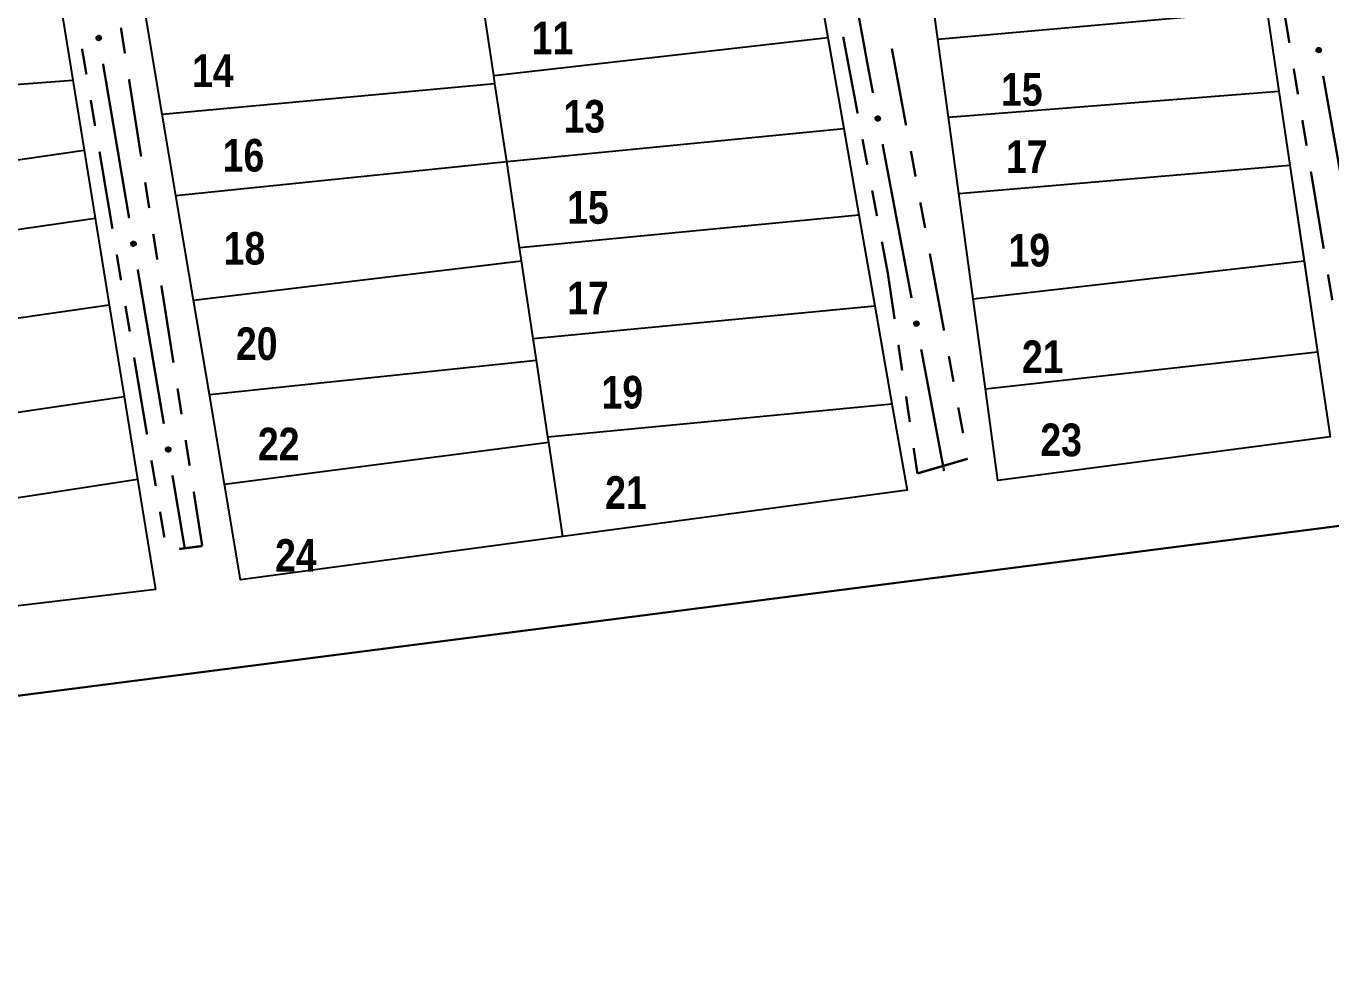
# Model space of a CAD drawing. Extents: x 204834 to 208707, y 4853033 to 4855981.
# Drawn here: x 205224.7 to 205324.8, y 4854901.4 to 4854972.9 of the extents above; entities that cross this region are included whole.
import ezdxf
from ezdxf.enums import TextEntityAlignment as Align

# ---------------------------------------------------------------- set-up
doc = ezdxf.new("R2010")
doc.units = 0
doc.header["$LTSCALE"] = 1.5
doc.header["$MEASUREMENT"] = 0
doc.linetypes.add('PHANTOMX2', pattern=[5, 2.5, -0.5, 0.5, -0.5, 0.5, -0.5])
for name, color, linetype in [('CD-MALHA-LOTES', 40, 'CONTINUOUS'), ('RU-QUADRAS', 6, 'CONTINUOUS'), ('SV-EIXO-RUA-N-PAV', 6, 'CONTINUOUS'), ('SV-RUA-NAO-PAV-S-GUIA-C-GUIA', 7, 'PHANTOMX2'), ('Th_NmrPort', 7, 'CONTINUOUS')]:
    doc.layers.add(name, color=color, linetype=linetype)
doc.styles.get("Standard").update_dxf_attribs({"font": 'swisscbo.ttf'})

msp = doc.modelspace()

# ---------------------------------------------------------------- linework, layer by layer
at = {"layer": 'CD-MALHA-LOTES', "linetype": 'Continuous', "flags": 128}
for points in [[(205284.88, 4854979.45), (205286.19, 4854971.98)], [(205294.63, 4854971.85), (205293.81, 4854977.88)], [(205227.07, 4854976.46), (205228.32, 4854968.72)], [(205260.59, 4854969.06), (205259.52, 4854976.2)], [(205235.18, 4854966.09), (205233.88, 4854973.9)], [(205294.63, 4854971.85), (205319.84, 4854974.11)], [(205319.84, 4854974.11), (205320.76, 4854967.86)], [(205260.59, 4854969.06), (205286.19, 4854971.98)], [(205286.19, 4854971.98), (205287.41, 4854965.01)], [(205295.44, 4854965.88), (205294.63, 4854971.85)], [(205260.68, 4854968.46), (205260.59, 4854969.06)], [(205204.18, 4854966.89), (205228.32, 4854968.72)], [(205228.32, 4854968.72), (205229.19, 4854963.35)], [(205235.18, 4854966.09), (205260.68, 4854968.46)], [(205261.58, 4854962.48), (205260.68, 4854968.46)], [(205295.44, 4854965.88), (205320.76, 4854967.86)], [(205320.76, 4854967.86), (205321.61, 4854962.19)], [(205236.23, 4854959.87), (205235.18, 4854966.09)], [(205261.58, 4854962.48), (205287.41, 4854965.01)], [(205287.41, 4854965.01), (205288.57, 4854958.37)], [(205296.24, 4854960.01), (205295.44, 4854965.88)], [(205205.26, 4854959.86), (205229.19, 4854963.35)], [(205229.19, 4854963.35), (205230.04, 4854958.12)], [(205236.23, 4854959.87), (205261.58, 4854962.48)], [(205262.56, 4854955.89), (205261.58, 4854962.48)], [(205296.24, 4854960.01), (205321.61, 4854962.19)], [(205321.61, 4854962.19), (205322.7, 4854954.85)], [(205297.34, 4854951.93), (205296.24, 4854960.01)], [(205237.57, 4854951.85), (205236.23, 4854959.87)], [(205206.07, 4854954.66), (205230.04, 4854958.12)], [(205230.04, 4854958.12), (205231.12, 4854951.47)], [(205262.56, 4854955.89), (205288.57, 4854958.37)], [(205288.57, 4854958.37), (205289.79, 4854951.41)], [(205262.72, 4854954.86), (205262.56, 4854955.89)], [(205237.57, 4854951.85), (205262.72, 4854954.86)], [(205263.61, 4854948.89), (205262.72, 4854954.86)], [(205297.34, 4854951.93), (205322.7, 4854954.85)], [(205322.7, 4854954.85), (205323.73, 4854947.87)], [(205298.27, 4854945.03), (205297.34, 4854951.93)], [(205207.09, 4854948.03), (205231.12, 4854951.47)], [(205231.12, 4854951.47), (205232.26, 4854944.46)], [(205238.79, 4854944.61), (205237.57, 4854951.85)], [(205263.61, 4854948.89), (205289.79, 4854951.41)], [(205289.79, 4854951.41), (205291.11, 4854943.89)], [(205263.86, 4854947.25), (205263.61, 4854948.89)], [(205238.79, 4854944.61), (205263.86, 4854947.25)], [(205264.74, 4854941.35), (205263.86, 4854947.25)], [(205298.27, 4854945.03), (205323.73, 4854947.87)], [(205323.73, 4854947.87), (205324.7, 4854941.37)], [(205299.22, 4854938), (205298.27, 4854945.03)], [(205208.19, 4854940.91), (205232.26, 4854944.46)], [(205232.26, 4854944.46), (205233.28, 4854938.12)], [(205239.94, 4854937.72), (205238.79, 4854944.61)], [(205264.74, 4854941.35), (205291.11, 4854943.89)], [(205291.11, 4854943.89), (205292.27, 4854937.27)], [(205380.76, 4854871.18), (205380.06, 4854941.57), (204916.06, 4854881.89)], [(205239.94, 4854937.72), (205264.8, 4854940.96)], [(205264.8, 4854940.96), (205264.74, 4854941.35)], [(205265.88, 4854933.72), (205264.8, 4854940.96)], [(205324.7, 4854941.37), (205299.22, 4854938)], [(205209.2, 4854934.4), (205233.28, 4854938.12)], [(205233.28, 4854938.12), (205234.66, 4854929.66)], [(205241.17, 4854930.39), (205239.94, 4854937.72)], [(205292.27, 4854937.27), (205265.88, 4854933.72)], [(205265.88, 4854933.72), (205241.17, 4854930.39)], [(205234.66, 4854929.66), (205210.38, 4854926.77)]]:
    msp.add_lwpolyline(points, dxfattribs=at)
at = {"layer": 'RU-QUADRAS', "linetype": 'Continuous'}
for points in [[(205224.65, 4854991.34), (205225.94, 4854983.41), (205227.07, 4854976.46), (205228.32, 4854968.72), (205229.19, 4854963.35), (205230.04, 4854958.12), (205231.12, 4854951.47), (205232.26, 4854944.46), (205233.28, 4854938.12), (205234.66, 4854929.66), (205210.38, 4854926.77)], [(205284.88, 4854979.45), (205286.19, 4854971.98), (205287.41, 4854965.01), (205288.57, 4854958.37), (205289.79, 4854951.41), (205291.11, 4854943.89), (205292.27, 4854937.27), (205265.88, 4854933.72), (205241.17, 4854930.39), (205239.94, 4854937.72), (205238.79, 4854944.61), (205237.57, 4854951.85), (205236.23, 4854959.87), (205235.18, 4854966.09), (205233.88, 4854973.9)], [(205319.84, 4854974.11), (205320.76, 4854967.86), (205321.61, 4854962.19), (205323.73, 4854947.87), (205324.7, 4854941.37), (205299.22, 4854938), (205298.27, 4854945.03), (205297.34, 4854951.93), (205296.24, 4854960.01), (205295.44, 4854965.88), (205294.63, 4854971.85), (205293.81, 4854977.88)], [(204916.06, 4854881.89), (205380.06, 4854941.57), (205380.76, 4854871.18)]]:
    msp.add_lwpolyline(points, dxfattribs=at)
at = {"layer": 'SV-EIXO-RUA-N-PAV', "const_width": 0.18}
for points in [[(205287.48, 4854979.53), (205289.1, 4854970.68)], [(205230.64, 4854969.97), (205232.64, 4854958.13)], [(205289.1, 4854970.68), (205289.25, 4854969.85)], [(205289.25, 4854969.85), (205289.65, 4854967.73)], [(205324.16, 4854969.04), (205326.25, 4854957.22)], [(205290.39, 4854963.8), (205292.61, 4854952)], [(205233.3, 4854954.19), (205235.3, 4854942.36)], [(205293.35, 4854948.07), (205295.01, 4854939.23)], [(205295.01, 4854939.23), (205295.1, 4854938.74)], [(205235.96, 4854938.41), (205236.79, 4854933.48)], [(205236.79, 4854933.48), (205236.92, 4854932.74)]]:
    msp.add_lwpolyline(points, dxfattribs=at)
at = {"layer": 'SV-EIXO-RUA-N-PAV'}
for points in [[(205230.39, 4854972.1), (205230.43, 4854972.07), (205230.46, 4854972.04), (205230.48, 4854972), (205230.48, 4854971.97), (205230.49, 4854971.94), (205230.48, 4854971.9), (205230.47, 4854971.86), (205230.44, 4854971.82), (205230.41, 4854971.79), (205230.37, 4854971.78), (205230.34, 4854971.77), (205230.3, 4854971.76), (205230.27, 4854971.77), (205230.23, 4854971.78), (205230.19, 4854971.81), (205230.16, 4854971.85), (205230.14, 4854971.88), (205230.14, 4854971.91), (205230.13, 4854971.95), (205230.14, 4854971.98), (205230.15, 4854972.02), (205230.18, 4854972.06), (205230.21, 4854972.09), (205230.25, 4854972.11), (205230.28, 4854972.11), (205230.32, 4854972.12), (205230.35, 4854972.12), (205230.39, 4854972.1)], [(205323.9, 4854971.17), (205323.94, 4854971.14), (205323.97, 4854971.11), (205323.98, 4854971.08), (205323.99, 4854971.04), (205323.99, 4854971.01), (205323.99, 4854970.97), (205323.98, 4854970.93), (205323.95, 4854970.89), (205323.91, 4854970.86), (205323.88, 4854970.85), (205323.85, 4854970.84), (205323.81, 4854970.83), (205323.78, 4854970.84), (205323.74, 4854970.85), (205323.7, 4854970.88), (205323.67, 4854970.91), (205323.65, 4854970.95), (205323.64, 4854970.98), (205323.64, 4854971.02), (205323.65, 4854971.05), (205323.66, 4854971.09), (205323.69, 4854971.13), (205323.72, 4854971.16), (205323.75, 4854971.18), (205323.79, 4854971.19), (205323.82, 4854971.19), (205323.86, 4854971.19), (205323.9, 4854971.17)], [(205290.1, 4854965.92), (205290.14, 4854965.9), (205290.17, 4854965.86), (205290.19, 4854965.83), (205290.2, 4854965.8), (205290.2, 4854965.76), (205290.19, 4854965.73), (205290.18, 4854965.69), (205290.15, 4854965.65), (205290.12, 4854965.62), (205290.09, 4854965.6), (205290.05, 4854965.59), (205290.02, 4854965.59), (205289.98, 4854965.59), (205289.94, 4854965.61), (205289.9, 4854965.63), (205289.87, 4854965.66), (205289.86, 4854965.7), (205289.85, 4854965.73), (205289.85, 4854965.77), (205289.85, 4854965.8), (205289.86, 4854965.84), (205289.89, 4854965.88), (205289.92, 4854965.91), (205289.95, 4854965.93), (205289.99, 4854965.94), (205290.02, 4854965.94), (205290.06, 4854965.94), (205290.1, 4854965.92)], [(205233.05, 4854956.32), (205233.09, 4854956.29), (205233.12, 4854956.26), (205233.14, 4854956.23), (205233.15, 4854956.19), (205233.15, 4854956.16), (205233.14, 4854956.12), (205233.13, 4854956.08), (205233.1, 4854956.04), (205233.07, 4854956.02), (205233.03, 4854956), (205233, 4854955.99), (205232.97, 4854955.99), (205232.93, 4854955.99), (205232.89, 4854956.01), (205232.85, 4854956.04), (205232.82, 4854956.07), (205232.81, 4854956.1), (205232.8, 4854956.14), (205232.79, 4854956.17), (205232.8, 4854956.21), (205232.81, 4854956.25), (205232.84, 4854956.29), (205232.87, 4854956.31), (205232.91, 4854956.33), (205232.94, 4854956.34), (205232.98, 4854956.34), (205233.01, 4854956.34), (205233.05, 4854956.32)], [(205293.06, 4854950.2), (205293.1, 4854950.17), (205293.13, 4854950.14), (205293.14, 4854950.11), (205293.15, 4854950.07), (205293.16, 4854950.04), (205293.15, 4854950), (205293.14, 4854949.96), (205293.11, 4854949.92), (205293.08, 4854949.89), (205293.05, 4854949.87), (205293.01, 4854949.86), (205292.98, 4854949.86), (205292.94, 4854949.87), (205292.9, 4854949.88), (205292.86, 4854949.91), (205292.83, 4854949.94), (205292.81, 4854949.97), (205292.81, 4854950.01), (205292.8, 4854950.04), (205292.81, 4854950.08), (205292.82, 4854950.12), (205292.85, 4854950.16), (205292.88, 4854950.19), (205292.91, 4854950.2), (205292.95, 4854950.21), (205292.98, 4854950.22), (205293.02, 4854950.21), (205293.06, 4854950.2)], [(205235.71, 4854940.54), (205235.76, 4854940.52), (205235.78, 4854940.48), (205235.8, 4854940.45), (205235.81, 4854940.42), (205235.81, 4854940.38), (205235.81, 4854940.35), (205235.79, 4854940.31), (205235.76, 4854940.27), (205235.73, 4854940.24), (205235.7, 4854940.22), (205235.66, 4854940.21), (205235.63, 4854940.21), (205235.59, 4854940.22), (205235.55, 4854940.23), (205235.51, 4854940.26), (205235.48, 4854940.29), (205235.47, 4854940.32), (205235.46, 4854940.36), (205235.46, 4854940.39), (205235.46, 4854940.43), (205235.48, 4854940.47), (205235.51, 4854940.51), (205235.54, 4854940.54), (205235.57, 4854940.55), (205235.6, 4854940.56), (205235.64, 4854940.56), (205235.68, 4854940.56), (205235.71, 4854940.54)]]:
    msp.add_lwpolyline(points, close=True, dxfattribs=at)
for points in [[(205230.13, 4854971.95), (205230.16, 4854971.85)], [(205230.14, 4854971.98), (205230.19, 4854971.81)], [(205230.14, 4854971.96), (205230.17, 4854971.84)], [(205230.15, 4854972.02), (205230.23, 4854971.78)], [(205230.15, 4854972), (205230.21, 4854971.81)], [(205230.17, 4854972.04), (205230.25, 4854971.78)], [(205230.18, 4854972.06), (205230.27, 4854971.77)], [(205230.2, 4854972.08), (205230.28, 4854971.77)], [(205230.21, 4854972.09), (205230.3, 4854971.76)], [(205230.23, 4854972.1), (205230.32, 4854971.77)], [(205230.25, 4854972.11), (205230.34, 4854971.77)], [(205230.26, 4854972.11), (205230.35, 4854971.77)], [(205230.28, 4854972.11), (205230.37, 4854971.78)], [(205230.3, 4854972.11), (205230.39, 4854971.79)], [(205230.32, 4854972.12), (205230.41, 4854971.79)], [(205230.33, 4854972.11), (205230.42, 4854971.81)], [(205230.35, 4854972.12), (205230.44, 4854971.82)], [(205230.37, 4854972.11), (205230.45, 4854971.84)], [(205230.39, 4854972.1), (205230.47, 4854971.86)], [(205230.41, 4854972.08), (205230.47, 4854971.89)], [(205230.43, 4854972.07), (205230.48, 4854971.9)], [(205230.45, 4854972.05), (205230.48, 4854971.93)], [(205230.46, 4854972.04), (205230.49, 4854971.94)], [(205323.64, 4854971.03), (205323.68, 4854970.91)], [(205323.64, 4854971.02), (205323.67, 4854970.91)], [(205323.65, 4854971.05), (205323.7, 4854970.88)], [(205323.66, 4854971.09), (205323.74, 4854970.85)], [(205323.66, 4854971.07), (205323.72, 4854970.88)], [(205323.68, 4854971.11), (205323.76, 4854970.85)], [(205323.69, 4854971.13), (205323.78, 4854970.84)], [(205323.7, 4854971.14), (205323.79, 4854970.84)], [(205323.72, 4854971.16), (205323.81, 4854970.83)], [(205323.74, 4854971.17), (205323.83, 4854970.84)], [(205323.75, 4854971.18), (205323.85, 4854970.84)], [(205323.77, 4854971.18), (205323.86, 4854970.84)], [(205323.79, 4854971.19), (205323.88, 4854970.85)], [(205323.81, 4854971.18), (205323.9, 4854970.86)], [(205323.82, 4854971.19), (205323.91, 4854970.86)], [(205323.84, 4854971.18), (205323.93, 4854970.88)], [(205323.86, 4854971.19), (205323.95, 4854970.89)], [(205323.88, 4854971.18), (205323.96, 4854970.92)], [(205323.9, 4854971.17), (205323.98, 4854970.93)], [(205323.92, 4854971.15), (205323.98, 4854970.96)], [(205323.94, 4854971.14), (205323.99, 4854970.97)], [(205323.96, 4854971.12), (205323.99, 4854971)], [(205323.97, 4854971.11), (205323.99, 4854971.01)], [(205289.92, 4854965.91), (205290.02, 4854965.59)], [(205289.94, 4854965.92), (205290.04, 4854965.59)], [(205289.95, 4854965.93), (205290.05, 4854965.59)], [(205289.97, 4854965.93), (205290.07, 4854965.6)], [(205289.99, 4854965.94), (205290.09, 4854965.6)], [(205290.01, 4854965.94), (205290.11, 4854965.61)], [(205290.02, 4854965.94), (205290.12, 4854965.62)], [(205290.04, 4854965.93), (205290.14, 4854965.64)], [(205290.06, 4854965.94), (205290.15, 4854965.65)], [(205290.08, 4854965.93), (205290.17, 4854965.67)], [(205290.1, 4854965.92), (205290.18, 4854965.69)], [(205290.12, 4854965.91), (205290.19, 4854965.71)], [(205289.85, 4854965.8), (205289.9, 4854965.63)], [(205289.85, 4854965.78), (205289.89, 4854965.66)], [(205289.85, 4854965.77), (205289.87, 4854965.66)], [(205289.86, 4854965.84), (205289.94, 4854965.61)], [(205289.86, 4854965.82), (205289.92, 4854965.63)], [(205289.88, 4854965.86), (205289.96, 4854965.6)], [(205289.89, 4854965.88), (205289.98, 4854965.59)], [(205289.91, 4854965.9), (205290, 4854965.59)], [(205290.14, 4854965.9), (205290.19, 4854965.73)], [(205290.16, 4854965.88), (205290.19, 4854965.75)], [(205290.17, 4854965.86), (205290.2, 4854965.76)], [(205232.79, 4854956.17), (205232.82, 4854956.07)], [(205232.8, 4854956.21), (205232.85, 4854956.04)], [(205232.8, 4854956.19), (205232.83, 4854956.06)], [(205232.81, 4854956.25), (205232.89, 4854956.01)], [(205232.81, 4854956.22), (205232.87, 4854956.03)], [(205232.83, 4854956.26), (205232.91, 4854956)], [(205232.84, 4854956.29), (205232.93, 4854955.99)], [(205232.86, 4854956.3), (205232.95, 4854955.99)], [(205232.87, 4854956.31), (205232.97, 4854955.99)], [(205232.89, 4854956.32), (205232.98, 4854955.99)], [(205232.91, 4854956.33), (205233, 4854955.99)], [(205232.92, 4854956.33), (205233.01, 4854956)], [(205232.94, 4854956.34), (205233.03, 4854956)], [(205232.96, 4854956.34), (205233.05, 4854956.01)], [(205232.98, 4854956.34), (205233.07, 4854956.02)], [(205233, 4854956.34), (205233.08, 4854956.03)], [(205233.01, 4854956.34), (205233.1, 4854956.04)], [(205233.03, 4854956.33), (205233.11, 4854956.07)], [(205233.05, 4854956.32), (205233.13, 4854956.08)], [(205233.07, 4854956.31), (205233.13, 4854956.11)], [(205233.09, 4854956.29), (205233.14, 4854956.12)], [(205233.11, 4854956.28), (205233.14, 4854956.15)], [(205233.12, 4854956.26), (205233.15, 4854956.16)], [(205292.8, 4854950.04), (205292.83, 4854949.94)], [(205292.81, 4854950.08), (205292.86, 4854949.91)], [(205292.81, 4854950.06), (205292.84, 4854949.93)], [(205292.82, 4854950.12), (205292.9, 4854949.88)], [(205292.82, 4854950.09), (205292.88, 4854949.9)], [(205292.84, 4854950.14), (205292.92, 4854949.88)], [(205292.85, 4854950.16), (205292.94, 4854949.87)], [(205292.86, 4854950.17), (205292.96, 4854949.87)], [(205292.88, 4854950.19), (205292.98, 4854949.86)], [(205292.9, 4854950.19), (205292.99, 4854949.87)], [(205292.91, 4854950.2), (205293.01, 4854949.86)], [(205292.93, 4854950.21), (205293.03, 4854949.87)], [(205292.95, 4854950.21), (205293.05, 4854949.87)], [(205292.97, 4854950.21), (205293.06, 4854949.89)], [(205292.98, 4854950.22), (205293.08, 4854949.89)], [(205293, 4854950.21), (205293.09, 4854949.91)], [(205293.02, 4854950.21), (205293.11, 4854949.92)], [(205293.04, 4854950.2), (205293.12, 4854949.94)], [(205293.06, 4854950.2), (205293.14, 4854949.96)], [(205293.08, 4854950.18), (205293.14, 4854949.99)], [(205293.1, 4854950.17), (205293.15, 4854950)], [(205293.12, 4854950.15), (205293.15, 4854950.03)], [(205293.13, 4854950.14), (205293.16, 4854950.04)], [(205235.46, 4854940.43), (205235.51, 4854940.26)], [(205235.46, 4854940.41), (205235.5, 4854940.28)], [(205235.46, 4854940.39), (205235.48, 4854940.29)], [(205235.47, 4854940.45), (205235.53, 4854940.25)], [(205235.48, 4854940.47), (205235.55, 4854940.23)], [(205235.49, 4854940.49), (205235.57, 4854940.23)], [(205235.51, 4854940.51), (205235.59, 4854940.22)], [(205235.52, 4854940.52), (205235.61, 4854940.22)], [(205235.54, 4854940.54), (205235.63, 4854940.21)], [(205235.55, 4854940.54), (205235.64, 4854940.21)], [(205235.57, 4854940.55), (205235.66, 4854940.21)], [(205235.59, 4854940.55), (205235.68, 4854940.22)], [(205235.6, 4854940.56), (205235.7, 4854940.22)], [(205235.62, 4854940.56), (205235.71, 4854940.24)], [(205235.64, 4854940.56), (205235.73, 4854940.24)], [(205235.66, 4854940.56), (205235.75, 4854940.26)], [(205235.68, 4854940.56), (205235.76, 4854940.27)], [(205235.69, 4854940.55), (205235.78, 4854940.29)], [(205235.71, 4854940.54), (205235.79, 4854940.31)], [(205235.74, 4854940.53), (205235.8, 4854940.33)], [(205235.76, 4854940.52), (205235.81, 4854940.35)], [(205235.77, 4854940.5), (205235.81, 4854940.37)], [(205235.78, 4854940.48), (205235.81, 4854940.38)]]:
    msp.add_lwpolyline(points, dxfattribs=at)
at = {"layer": 'SV-RUA-NAO-PAV-S-GUIA-C-GUIA', "const_width": 0.18}
for points in [[(205321.57, 4854971.57), (205320.59, 4854977.49)], [(205232.01, 4854972.73), (205232.32, 4854970.75)], [(205288.48, 4854966.15), (205287.37, 4854972.04)], [(205229.37, 4854969.15), (205229.03, 4854971.12)], [(205291.1, 4854971.14), (205292.19, 4854965.24)], [(205322.23, 4854967.62), (205321.9, 4854969.59)], [(205232.63, 4854968.78), (205233.56, 4854962.85)], [(205230.03, 4854965.2), (205229.7, 4854967.18)], [(205322.89, 4854963.68), (205322.56, 4854965.65)], [(205289.22, 4854962.22), (205288.85, 4854964.18)], [(205231.36, 4854957.32), (205230.37, 4854963.23)], [(205292.56, 4854963.28), (205292.92, 4854961.31)], [(205233.87, 4854960.88), (205234.18, 4854958.9)], [(205324.2, 4854955.78), (205323.22, 4854961.7)], [(205289.96, 4854958.29), (205289.59, 4854960.25)], [(205293.28, 4854959.34), (205293.65, 4854957.38)], [(205234.49, 4854956.92), (205234.8, 4854954.95)], [(205290.8, 4854953.86), (205290.34, 4854956.32)], [(205232.02, 4854953.37), (205231.69, 4854955.34)], [(205294.01, 4854955.41), (205295.1, 4854949.51)], [(205290.87, 4854953.37), (205290.8, 4854953.86)], [(205324.86, 4854951.84), (205324.53, 4854953.81)], [(205235.11, 4854952.97), (205236.04, 4854947.04)], [(205291.31, 4854950.4), (205290.87, 4854953.37)], [(205232.69, 4854949.43), (205232.36, 4854951.4)], [(205291.89, 4854946.45), (205291.6, 4854948.42)], [(205234.01, 4854941.54), (205233.02, 4854947.45)], [(205295.47, 4854947.54), (205295.83, 4854945.58)], [(205236.35, 4854945.07), (205236.66, 4854943.09)], [(205292.48, 4854942.49), (205292.19, 4854944.47)], [(205296.19, 4854943.61), (205296.56, 4854941.64)], [(205236.97, 4854941.12), (205237.28, 4854939.14)], [(205293.06, 4854938.55), (205292.77, 4854940.51)], [(205234.68, 4854937.59), (205234.35, 4854939.56)], [(205296.92, 4854939.68), (205293.08, 4854938.56)], [(205293.08, 4854938.56), (205293.06, 4854938.55)], [(205237.59, 4854937.16), (205238.21, 4854933.21)], [(205235.34, 4854933.65), (205235.01, 4854935.62)], [(205238.24, 4854932.99), (205236.48, 4854932.76)], [(205238.21, 4854933.21), (205238.24, 4854932.99)]]:
    msp.add_lwpolyline(points, dxfattribs=at)

# ---------------------------------------------------------------- texts
at = {"layer": 'Th_NmrPort', "color": 1}
for s, p in [('11', (205263.5, 4854971.94)), ('14', (205237.47, 4854969.43)), ('15', (205299.47, 4854968)), ('13', (205265.94, 4854965.94)), ('16', (205239.81, 4854962.95)), ('17', (205299.85, 4854962.84)), ('15', (205266.22, 4854958.95)), ('18', (205239.89, 4854955.82)), ('19', (205300.04, 4854955.67)), ('17', (205266.22, 4854952.01)), ('20', (205240.83, 4854948.5)), ('21', (205301.07, 4854947.5)), ('19', (205268.85, 4854944.78)), ('22', (205242.51, 4854940.81)), ('23', (205302.48, 4854941.13)), ('21', (205269.13, 4854937.09)), ('24', (205243.83, 4854932.27))]:
    msp.add_text(s, height=2.5, dxfattribs=at).set_placement(p, align=Align.MIDDLE_LEFT)

doc.saveas('drawing.dxf')
